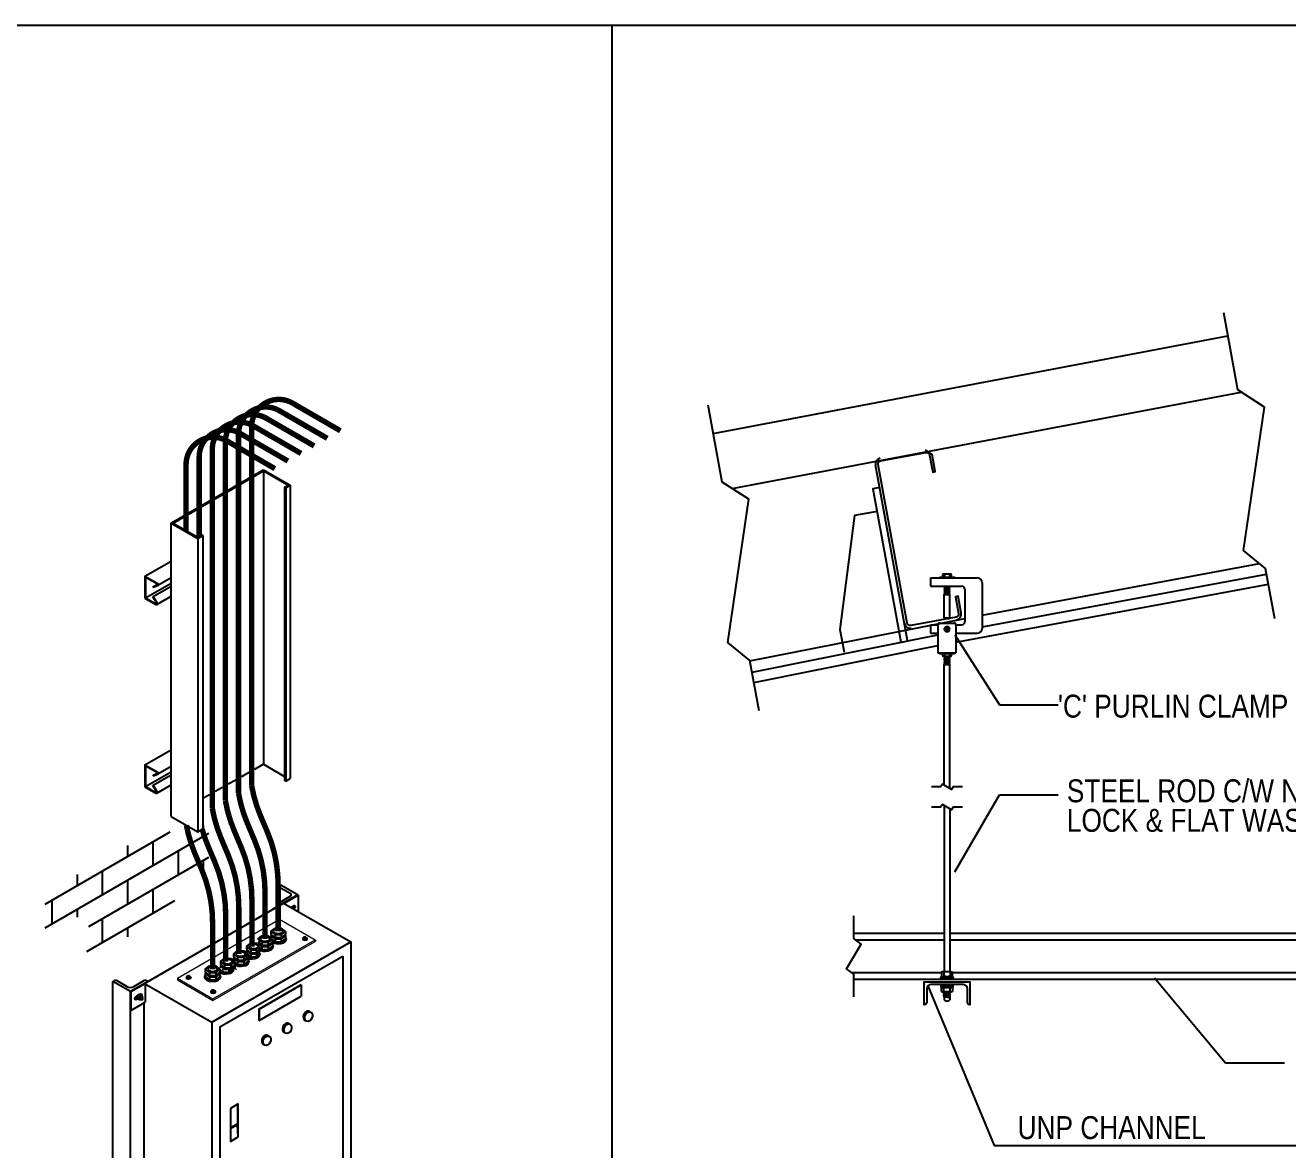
# Model space of a CAD drawing. Header units: inches. Extents: x -259 to 18436, y -3316 to 2573.
# Drawn here: x 3572 to 5637, y 733 to 2573 of the extents above; entities that cross this region are included whole.
import ezdxf

# ---------------------------------------------------------------- set-up
doc = ezdxf.new("R2010")
doc.units = ezdxf.units.IN
doc.header["$MEASUREMENT"] = 0
for name, color, linetype in [('TID-COLUMN EXISTING', 8, 'Continuous'), ('TID-COLUMN NEW 2', 8, 'Continuous'), ('TID-CULVERT', 30, 'Continuous'), ('TID-E-LADDER', 170, 'Continuous'), ('TID-E-LIGHTING', 150, 'Continuous'), ('TID-E-TEXT', 15, 'Continuous'), ('TID-ELC TEXT', 15, 'Continuous'), ('TID-REVISE', 7, 'Continuous')]:
    doc.layers.add(name, color=color, linetype=linetype)
doc.styles.get("Standard").update_dxf_attribs({"font": 'arial.ttf'})
doc.styles.add('TX-AN', font='ARIALN.TTF')
doc.dimstyles.get("Standard").update_dxf_attribs({"dimtxt": 0.18, "dimasz": 0.18, "dimexe": 0.18, "dimexo": 0.0625, "dimgap": 0.09, "dimtad": 1, "dimtih": 1, "dimtoh": 1, "dimdec": 4, "dimdsep": 46, "dimtxsty": 'Standard', "dimcen": 0.09, "dimazin": 3, "dimtfac": 1, "dimtdec": 4, "dimtmove": 0, "dimatfit": 3, "dimfxl": 1, "dimtolj": 1})

# ---------------------------------------------------------------- blocks, each defined once
blk = doc.blocks.new('D')
at = {"layer": 'TID-REVISE', "color": 8}
for p, q in [((81.1, 75.6), (81.1, 63.4)), ((-93.6, -11.2), (44.4, 68.5)), ((-93.6, -37.5), (87.3, 67)), ((25.3, 57.5), (25.3, 31.1)), ((-2.6, 53.5), (-2.6, 41.3)), ((53.2, 47.3), (53.2, 21.8)), ((-45.4, -35.9), (87.3, 40.7)), ((81.1, 37.1), (81.1, 24.6)), ((-58.4, 21.3), (-58.4, 9.1)), ((-30.5, 25.2), (-30.5, -1.1)), ((-2.6, 15), (-2.6, -10.4)), ((25.3, 4.8), (25.3, -21.5)), ((-86.3, -7), (-86.3, -33.3)), ((-47.7, -63.6), (49.8, -7.3)), ((-58.4, -17.2), (-58.4, -25.7)), ((-30.5, -27.4), (-30.5, -53.7)), ((-2.6, -37.6), (-2.6, -47.3))]:
    blk.add_line(p, q, dxfattribs=at)

msp = doc.modelspace()

# ---------------------------------------------------------------- linework, layer by layer
for p, q in [((4531.4391, 2572.5834), (7640.9194, 2572.5834)), ((3767.6729, 1671.3579), (3810.4057, 1696.0297)), ((3767.6729, 1671.3579), (3767.6729, 1635.4633)), ((3767.6729, 1671.3579), (3788.5482, 1659.3056)), ((3768.3389, 1667.3205), (3768.3389, 1636.8091)), ((3768.562, 1635.9766), (3810.4057, 1660.1351)), ((3770.8364, 1668.7625), (3788.2152, 1658.7288)), ((3780.76, 1654.0218), (3788.4956, 1658.488)), ((3780.76, 1654.0218), (3788.0849, 1656.9354)), ((3781.0061, 1653.403), (3780.76, 1654.0218)), ((3781.0061, 1653.403), (3788.3311, 1656.3165)), ((3781.0061, 1638.0224), (3810.4057, 1654.9962)), ((3788.6129, 1656.461), (3810.4057, 1669.0431)), ((3767.6729, 1635.4633), (3785.5676, 1625.1318)), ((3769.1714, 1635.3672), (3785.9006, 1625.7086)), ((3781.0061, 1638.0224), (3780.4462, 1637.6617)), ((3787.24, 1627.1147), (3780.4462, 1637.6617)), ((3787.7999, 1627.4753), (3781.0061, 1638.0224)), ((3787.2494, 1625.1416), (3810.4057, 1638.5109)), ((5052.4139, 1591.7295), (5052.4139, 1577.8467)), ((5064.6946, 1591.3556), (5064.6946, 1546.0812)), ((5067.9507, 1594.6117), (5090.9674, 1594.6117)), ((5075.9324, 1602.1603), (5074.755, 1603.3376)), ((5074.755, 1603.3376), (5084.163, 1603.3376)), ((5075.9324, 1602.1603), (5082.9857, 1602.1603)), ((5082.9857, 1602.1603), (5084.163, 1603.3376)), ((5094.2234, 1591.3556), (5094.2234, 1546.0812)), ((5064.6946, 1546.0812), (5094.2234, 1546.0812)), ((3767.6729, 1362.6349), (3810.4057, 1387.3067)), ((3767.6729, 1362.6349), (3767.6729, 1326.7403)), ((3767.6729, 1362.6349), (3788.5482, 1350.5826)), ((3768.3389, 1358.5975), (3768.3389, 1328.0861)), ((3768.562, 1327.2536), (3810.4057, 1351.4121)), ((3770.8364, 1360.0395), (3788.2152, 1350.0058)), ((3780.76, 1345.2988), (3788.4956, 1349.765)), ((3780.76, 1345.2988), (3788.0849, 1348.2124)), ((3781.0061, 1344.68), (3780.76, 1345.2988)), ((3781.0061, 1344.68), (3788.3311, 1347.5935)), ((3781.0061, 1329.2994), (3810.4057, 1346.2732)), ((3788.6129, 1347.738), (3810.4057, 1360.3201)), ((3767.6729, 1326.7403), (3785.5676, 1316.4088)), ((3769.1714, 1326.6442), (3785.9006, 1316.9856)), ((3781.0061, 1329.2994), (3780.4462, 1328.9387)), ((3787.24, 1318.3917), (3780.4462, 1328.9387)), ((3787.7999, 1318.7523), (3781.0061, 1329.2994)), ((3787.2494, 1316.4186), (3810.4057, 1329.7879)), ((5074.755, 1296.0456), (5074.755, 1024.1507)), ((5084.163, 1290.4126), (5084.163, 1024.1507)), ((4005.9966, 1151.6424), (3985.6314, 1163.4003)), ((4018.3864, 1149.4225), (3989.9038, 1165.867)), ((3766.8518, 1005.2208), (3994.3738, 1136.5807)), ((4017.5014, 1149.9335), (3976.2575, 1126.1213)), ((3984.7465, 1135.9557), (4005.9966, 1148.2245)), ((3989.0188, 1133.489), (3984.7465, 1135.9557)), ((4017.5014, 1149.9335), (3989.0188, 1133.489)), ((4017.5014, 1149.9335), (3994.3738, 1136.5807)), ((3994.3738, 1136.5807), (4104.4937, 1073.0029)), ((4018.3864, 1149.4225), (3995.2587, 1136.0698)), ((4018.3864, 1149.4225), (4018.3864, 1122.717)), ((4010.3406, 1131.5828), (4006.6855, 1129.4725)), ((4011.2316, 1129.0176), (4009.3525, 1127.9327)), ((4012.1166, 1128.5067), (4010.2375, 1127.4218)), ((3973.5192, 1090.1712), (3980.3603, 1095.4264)), ((3980.3603, 1095.4264), (3990.6304, 1095.4264)), ((3997.4715, 1090.1712), (3990.6304, 1095.4264)), ((3952.0737, 1077.7896), (3958.9148, 1083.0448)), ((3952.0737, 1077.7896), (3958.9148, 1072.5344)), ((3955.3, 1077.9508), (3955.3, 1073.047)), ((3958.9148, 1083.0448), (3969.1849, 1083.0448)), ((3976.0259, 1077.7896), (3969.1849, 1083.0448)), ((3976.0259, 1077.7896), (3969.1849, 1072.5344)), ((3973.5192, 1090.1712), (3980.3603, 1084.916)), ((3973.5192, 1090.1712), (3973.5192, 1085.2674)), ((3973.5192, 1085.2674), (3980.3603, 1080.0122)), ((3973.5192, 1083.3064), (3974.7956, 1084.2869)), ((3973.5192, 1083.3064), (3980.3603, 1078.0511)), ((3973.5192, 1083.3064), (3973.5192, 1079.7152)), ((3976.0259, 1077.7896), (3976.0259, 1072.8858)), ((3976.0259, 1076.4769), (3980.3603, 1073.1473)), ((3980.3603, 1084.916), (3990.6304, 1084.916)), ((3980.3603, 1084.916), (3980.3603, 1080.0122)), ((3980.3603, 1080.0122), (3990.6304, 1080.0122)), ((3980.3603, 1078.0511), (3990.6304, 1078.0511)), ((3980.3603, 1078.0511), (3980.3603, 1073.1473)), ((3997.4715, 1090.1712), (3990.6304, 1084.916)), ((3997.4715, 1085.2674), (3990.6304, 1080.0122)), ((3990.6304, 1084.916), (3990.6304, 1080.0122)), ((3997.4715, 1083.3064), (3990.6304, 1078.0511)), ((3997.4715, 1078.4025), (3990.6304, 1073.1473)), ((3990.6304, 1078.0511), (3990.6304, 1073.1473)), ((3997.4715, 1083.3064), (3996.1951, 1084.2869)), ((3997.4715, 1090.1712), (3997.4715, 1085.2674)), ((3997.4715, 1083.3064), (3997.4715, 1078.4025)), ((3998.6023, 1078.4025), (3998.6023, 1077.1751)), ((4025.6397, 1078.1406), (4025.6397, 1077.7954)), ((4026.6147, 1079.5198), (4026.6147, 1078.1406)), ((4030.6838, 1080.7991), (4027.0754, 1078.6955)), ((4030.6838, 1080.1772), (4027.0754, 1078.0736)), ((4027.0754, 1078.6955), (4027.0754, 1078.0736)), ((4031.5767, 1080.344), (4027.9683, 1078.2404)), ((4027.9683, 1078.2404), (4027.9683, 1077.6185)), ((4030.6838, 1080.7991), (4030.6838, 1080.1772)), ((4032.0374, 1079.5198), (4032.0374, 1078.1406)), ((4033.0124, 1078.1406), (4033.0124, 1077.7954)), ((4045.836, 1076.6174), (4045.836, 1073.8742)), ((3876.9718, 941.6431), (4104.4937, 1073.0029)), ((3912.409, 1053.1877), (3919.25, 1058.4429)), ((3912.409, 1053.1877), (3919.25, 1047.9325)), ((3912.409, 1053.1877), (3912.409, 1048.2838)), ((3919.25, 1058.4429), (3929.5201, 1058.4429)), ((3936.3612, 1053.1877), (3929.5201, 1058.4429)), ((3936.3612, 1053.1877), (3929.5201, 1047.9325)), ((3933.8545, 1065.5693), (3940.6956, 1070.8245)), ((3933.8545, 1065.5693), (3940.6956, 1060.314)), ((3933.8545, 1065.5693), (3933.8545, 1060.6654)), ((3933.8545, 1060.6654), (3940.6956, 1055.4102)), ((3933.8545, 1058.7044), (3935.1309, 1059.6849)), ((3933.8545, 1058.7044), (3940.6956, 1053.4492)), ((3933.8545, 1058.7044), (3933.8545, 1055.1133)), ((3936.3612, 1053.1877), (3936.3612, 1048.2838)), ((3940.6956, 1070.8245), (3950.9657, 1070.8245)), ((3940.6956, 1060.314), (3950.9657, 1060.314)), ((3940.6956, 1060.314), (3940.6956, 1055.4102)), ((3940.6956, 1055.4102), (3950.9657, 1055.4102)), ((3940.6956, 1053.4492), (3950.9657, 1053.4492)), ((3940.6956, 1053.4492), (3940.6956, 1048.5454)), ((3954.5804, 1065.408), (3947.7393, 1070.6633)), ((3954.5804, 1065.408), (3947.7393, 1060.1528)), ((3954.5804, 1060.5042), (3947.7393, 1055.249)), ((3954.5804, 1058.5432), (3947.7393, 1053.288)), ((3954.5804, 1053.6394), (3947.7393, 1048.3841)), ((3950.9657, 1060.314), (3950.9657, 1055.4102)), ((3950.9657, 1053.4492), (3950.9657, 1048.5454)), ((3952.0737, 1072.8858), (3958.9148, 1067.6306)), ((3952.0737, 1070.9248), (3958.9148, 1065.6696)), ((3954.5804, 1058.5432), (3953.304, 1059.5237)), ((3954.5804, 1065.408), (3954.5804, 1060.5042)), ((3954.5804, 1064.0953), (3958.9148, 1060.7657)), ((3954.5804, 1058.5432), (3954.5804, 1053.6394)), ((3955.3, 1071.086), (3956.5764, 1072.0665)), ((3955.3, 1071.086), (3955.3, 1067.4949)), ((3955.7112, 1053.6394), (3955.7112, 1052.412)), ((3958.9148, 1072.5344), (3969.1849, 1072.5344)), ((3958.9148, 1072.5344), (3958.9148, 1067.6306)), ((3958.9148, 1067.6306), (3969.1849, 1067.6306)), ((3958.9148, 1065.6696), (3969.1849, 1065.6696)), ((3958.9148, 1065.6696), (3958.9148, 1060.7657)), ((3958.9148, 1060.7657), (3969.1849, 1060.7657)), ((3976.0259, 1072.8858), (3969.1849, 1067.6306)), ((3969.1849, 1072.5344), (3969.1849, 1067.6306)), ((3976.0259, 1070.9248), (3969.1849, 1065.6696)), ((3976.0259, 1066.021), (3969.1849, 1060.7657)), ((3969.1849, 1065.6696), (3969.1849, 1060.7657)), ((3976.0259, 1070.9248), (3974.7495, 1071.9053)), ((3976.0259, 1070.9248), (3976.0259, 1066.021)), ((3977.1567, 1066.021), (3977.1567, 1064.7935)), ((3980.3603, 1073.1473), (3990.6304, 1073.1473)), ((4104.4937, 1073.0029), (4104.4937, 705.8276)), ((3866.2915, 1028.4245), (3873.1326, 1033.6797)), ((3873.1326, 1033.6797), (3883.4027, 1033.6797)), ((3890.2438, 1028.4245), (3883.4027, 1033.6797)), ((3890.2918, 933.9527), (4091.1737, 1049.932)), ((3890.9634, 1040.8061), (3897.8045, 1046.0613)), ((3890.9634, 1040.8061), (3897.8045, 1035.5509)), ((3890.9634, 1040.8061), (3890.9634, 1035.9023)), ((3890.9634, 1035.9023), (3897.8045, 1030.647)), ((3890.9634, 1033.9412), (3892.2398, 1034.9217)), ((3890.9634, 1033.9412), (3897.8045, 1028.686)), ((3890.9634, 1033.9412), (3890.9634, 1030.3501)), ((3897.8045, 1046.0613), (3908.0746, 1046.0613)), ((3897.8045, 1035.5509), (3908.0746, 1035.5509)), ((3897.8045, 1035.5509), (3897.8045, 1030.647)), ((3914.9157, 1040.8061), (3908.0746, 1046.0613)), ((3914.9157, 1040.8061), (3908.0746, 1035.5509)), ((3914.9157, 1035.9023), (3908.0746, 1030.647)), ((3908.0746, 1035.5509), (3908.0746, 1030.647)), ((3914.9157, 1033.9412), (3908.0746, 1028.686)), ((3912.409, 1048.2838), (3919.25, 1043.0286)), ((3912.409, 1046.3228), (3913.6854, 1047.3033)), ((3912.409, 1046.3228), (3919.25, 1041.0676)), ((3912.409, 1046.3228), (3912.409, 1042.7317)), ((3914.9157, 1033.9412), (3913.6393, 1034.9217)), ((3914.9157, 1040.8061), (3914.9157, 1035.9023)), ((3914.9157, 1039.4934), (3919.25, 1036.1638)), ((3914.9157, 1033.9412), (3914.9157, 1029.0374)), ((3919.25, 1047.9325), (3929.5201, 1047.9325)), ((3919.25, 1047.9325), (3919.25, 1043.0286)), ((3919.25, 1043.0286), (3929.5201, 1043.0286)), ((3919.25, 1041.0676), (3929.5201, 1041.0676)), ((3919.25, 1041.0676), (3919.25, 1036.1638)), ((3919.25, 1036.1638), (3929.5201, 1036.1638)), ((3936.3612, 1048.2838), (3929.5201, 1043.0286)), ((3929.5201, 1047.9325), (3929.5201, 1043.0286)), ((3936.3612, 1046.3228), (3929.5201, 1041.0676)), ((3936.3612, 1041.419), (3929.5201, 1036.1638)), ((3929.5201, 1041.0676), (3929.5201, 1036.1638)), ((3936.3612, 1046.3228), (3935.0848, 1047.3033)), ((3936.3612, 1051.875), (3940.6956, 1048.5454)), ((3936.3612, 1046.3228), (3936.3612, 1041.419)), ((3937.492, 1041.419), (3937.492, 1040.1916)), ((3940.6956, 1048.5454), (3950.9657, 1048.5454)), ((4091.1737, 1049.932), (4091.1737, 713.5179)), ((3835.1912, 1014.7954), (3835.1912, 1014.4502)), ((3836.1661, 1016.1746), (3836.1661, 1014.7954)), ((3840.2353, 1017.454), (3836.6269, 1015.3504)), ((3840.2353, 1016.8321), (3836.6269, 1014.7285)), ((3836.6269, 1015.3504), (3836.6269, 1014.7285)), ((3841.1282, 1016.9989), (3837.5198, 1014.8953)), ((3837.5198, 1014.8953), (3837.5198, 1014.2733)), ((3840.2353, 1017.454), (3840.2353, 1016.8321)), ((3841.5889, 1016.1746), (3841.5889, 1014.7954)), ((3842.5638, 1014.7954), (3842.5638, 1014.4502)), ((3865.1607, 1016.4946), (3865.1607, 1015.2672)), ((3866.2915, 1028.2633), (3873.1326, 1023.0081)), ((3866.2915, 1028.2633), (3866.2915, 1023.3595)), ((3866.2915, 1023.3595), (3873.1326, 1018.1042)), ((3866.2915, 1021.3984), (3867.5679, 1022.3789)), ((3866.2915, 1021.3984), (3873.1326, 1016.1432)), ((3866.2915, 1021.3984), (3866.2915, 1016.4946)), ((3866.2915, 1016.4946), (3873.1326, 1011.2394)), ((3873.1326, 1023.0081), (3883.4027, 1023.0081)), ((3873.1326, 1023.0081), (3873.1326, 1018.1042)), ((3873.1326, 1018.1042), (3883.4027, 1018.1042)), ((3873.1326, 1016.1432), (3883.4027, 1016.1432)), ((3873.1326, 1016.1432), (3873.1326, 1011.2394)), ((3890.2438, 1028.2633), (3883.4027, 1023.0081)), ((3890.2438, 1023.3595), (3883.4027, 1018.1042)), ((3883.4027, 1023.0081), (3883.4027, 1018.1042)), ((3890.2438, 1021.3984), (3883.4027, 1016.1432)), ((3890.2438, 1016.4946), (3883.4027, 1011.2394)), ((3883.4027, 1016.1432), (3883.4027, 1011.2394)), ((3890.2438, 1021.3984), (3888.9674, 1022.3789)), ((3890.2438, 1028.2633), (3890.2438, 1023.3595)), ((3890.2438, 1026.9506), (3894.5781, 1023.621)), ((3890.2438, 1021.3984), (3890.2438, 1016.4946)), ((3891.3746, 1016.4946), (3891.3746, 1015.2672)), ((3894.5781, 1028.5248), (3894.5781, 1023.621)), ((3894.5781, 1023.621), (3904.8482, 1023.621)), ((3897.8045, 1030.647), (3908.0746, 1030.647)), ((3897.8045, 1028.686), (3908.0746, 1028.686)), ((3911.6893, 1028.8762), (3904.8482, 1023.621)), ((3904.8482, 1028.5248), (3904.8482, 1023.621)), ((3916.0465, 1029.0374), (3916.0465, 1027.81)), ((5074.3875, 1023.5408), (5074.3875, 1017.2637)), ((5078.4315, 1012.9148), (5078.0352, 1014.1335)), ((5080.4866, 1016.4429), (5080.8829, 1015.2242)), ((5084.5305, 1023.5408), (5084.5305, 1017.2637)), ((3715.2415, 1008.3125), (3717.0473, 1009.3551)), ((3743.7242, 991.8681), (3715.2415, 1008.3125)), ((3715.2415, 110.3681), (3715.2415, 1008.3125)), ((3737.8042, 1000.2193), (3721.9806, 1009.3551)), ((3766.8518, 1005.2208), (3743.7242, 991.8681)), ((3743.7242, 991.8681), (3743.7242, 961.3776)), ((3744.6091, 991.3571), (3743.7242, 991.8681)), ((3743.7242, 93.9236), (3743.7242, 991.8681)), ((3767.7368, 1004.7099), (3744.6091, 991.3571)), ((3744.6091, 991.3571), (3744.6091, 960.8667)), ((3749.6442, 1000.2193), (3765.4677, 1009.3551)), ((3766.8518, 1005.2208), (3876.9718, 941.6431)), ((3767.7368, 1004.7099), (3767.7368, 974.2194)), ((3772.2068, 1008.3125), (3770.4011, 1009.3551)), ((3873.1326, 1011.2394), (3883.4027, 1011.2394)), ((3875.557, 991.4902), (3875.557, 991.145)), ((3876.5319, 992.8694), (3876.5319, 991.4902)), ((3880.601, 994.1488), (3876.9926, 992.0452)), ((3880.601, 993.5269), (3876.9926, 991.4233)), ((3876.9926, 992.0452), (3876.9926, 991.4233)), ((3881.4939, 993.6937), (3877.8855, 991.5901)), ((3877.8855, 991.5901), (3877.8855, 990.9682)), ((3880.601, 994.1488), (3880.601, 993.5269)), ((3881.9547, 992.8694), (3881.9547, 991.4902)), ((3882.9296, 991.4902), (3882.9296, 991.145)), ((3954.1427, 963.2699), (4022.8538, 1002.9403)), ((3954.6722, 962.9642), (4023.3833, 1002.6346)), ((4023.3833, 1002.6346), (4022.8538, 1002.9403)), ((4023.3833, 1002.6346), (4023.3833, 984.3704)), ((5074.3875, 991.7974), (5074.3875, 998.0745)), ((5078.4315, 1002.2345), (5078.0352, 1001.0158)), ((5080.4866, 998.7064), (5080.8829, 999.9251)), ((5084.5305, 991.7974), (5084.5305, 998.0745)), ((3744.6091, 960.8667), (3767.7368, 974.2194)), ((3754.7851, 984.0378), (3752.2497, 982.574)), ((3754.1126, 980.5699), (3753.1408, 980.0088)), ((3754.7166, 979.8967), (3754.0257, 979.4979)), ((3755.1256, 979.6605), (3754.7112, 979.8998)), ((3755.7266, 983.8901), (3755.498, 984.1729)), ((3755.7266, 983.8901), (3756.486, 983.596)), ((3756.3595, 979.3896), (3755.9511, 979.5478)), ((3756.6516, 983.0607), (3758.6855, 985.0114)), ((3758.2986, 982.1098), (3756.6516, 983.0607)), ((3756.6516, 979.7934), (3756.6516, 983.0607)), ((3758.2986, 978.8425), (3756.6516, 979.7934)), ((3756.6886, 983.5175), (3757.2709, 983.7851)), ((3756.6886, 983.5175), (3756.8804, 983.2803)), ((3757.2709, 983.7851), (3757.3303, 983.7117)), ((3758.5968, 984.9264), (3758.234, 985.1358)), ((3758.2986, 982.1098), (3760.3325, 984.0605)), ((3758.2986, 978.8425), (3758.2986, 982.1098)), ((3758.2986, 978.8425), (3760.3325, 978.5753)), ((3758.6855, 985.0114), (3761.1769, 985.0987)), ((3760.3325, 984.0605), (3758.6855, 985.0114)), ((3759.2256, 986.7903), (3758.8172, 986.9485)), ((3759.4098, 987.1277), (3759.0477, 987.3367)), ((3761.8041, 978.4732), (3759.8741, 979.5874)), ((3760.3325, 984.0605), (3762.8239, 984.1477)), ((3760.3325, 978.5753), (3760.8941, 978.9985)), ((3762.8239, 984.1477), (3761.1769, 985.0987)), ((3763.7966, 981.9243), (3761.8666, 983.0385)), ((3762.8239, 984.1477), (3762.8239, 982.4858)), ((3765.9669, 974.2194), (3765.9669, 669.0469)), ((3954.6722, 944.7), (4023.3833, 984.3704)), ((5074.755, 988.9224), (5074.4148, 990.445)), ((5074.4148, 990.445), (5084.163, 989.6237)), ((5074.755, 987.4284), (5074.4148, 988.951)), ((5074.4148, 988.951), (5084.5033, 988.1011)), ((5074.755, 985.9345), (5074.4148, 987.4571)), ((5074.4148, 987.4571), (5084.5033, 986.6071)), ((5074.755, 984.4405), (5074.4148, 985.9631)), ((5074.4148, 985.9631), (5084.5033, 985.1132)), ((5074.755, 982.9466), (5074.4148, 984.4692)), ((5074.4148, 984.4692), (5084.5033, 983.6193)), ((5074.755, 991.1875), (5074.755, 990.4163)), ((5074.755, 982.9466), (5074.755, 978.5361)), ((5074.755, 982.9466), (5084.5033, 982.1253)), ((5084.163, 991.1875), (5084.163, 989.6237)), ((5084.5033, 988.1011), (5084.163, 989.6237)), ((5084.5033, 986.6071), (5084.163, 988.1298)), ((5084.5033, 985.1132), (5084.163, 986.6358)), ((5084.5033, 983.6193), (5084.163, 985.1419)), ((5084.5033, 982.1253), (5084.163, 983.6479)), ((5084.163, 982.154), (5084.163, 978.5361)), ((3744.6091, 960.8667), (3743.7242, 961.3776)), ((3954.1427, 963.2699), (3954.1427, 945.0057)), ((3954.6722, 962.9642), (3954.1427, 963.2699)), ((3954.6722, 962.9642), (3954.6722, 944.7)), ((4039.0769, 957.8153), (4036.695, 959.1905)), ((3876.9718, 941.6431), (3876.9718, 574.4678)), ((3890.2918, 933.9527), (3890.2918, 597.5387)), ((3954.6722, 944.7), (3954.1427, 945.0057)), ((4005.0124, 938.1481), (4002.6305, 939.5233)), ((4031.6094, 943.5372), (4029.2216, 944.9158)), ((3970.9478, 918.4809), (3968.5659, 919.8561)), ((3997.5449, 923.87), (3995.1571, 925.2486)), ((3963.4803, 904.2029), (3961.0925, 905.5815)), ((3920.3396, 808.1907), (3907.4303, 800.7374)), ((3919.7758, 775.822), (3919.7758, 807.8651)), ((3920.3396, 753.9112), (3920.3396, 808.1907)), ((3907.4303, 800.7374), (3907.4303, 746.4579)), ((3907.4303, 768.6943), (3919.7758, 775.822)), ((3919.2, 773.8065), (3907.4303, 767.0112)), ((3919.2, 773.8065), (3917.7424, 774.648)), ((3920.3396, 753.9112), (3919.2, 773.8065)), ((3907.4303, 746.4579), (3920.3396, 753.9112)), ((5156.7568, 739.7909), (5683.1949, 739.7909))]:
    msp.add_line(p, q)
at = {"lineweight": 0}
for p, q in [((3820.7942, 1013.5796), (3987.9075, 1110.0624)), ((3987.9075, 1110.0624), (4045.836, 1076.6174)), ((3878.7227, 980.1345), (4045.836, 1076.6174)), ((3878.7227, 977.3913), (4045.836, 1073.8742)), ((3820.7942, 1013.5796), (3878.7227, 980.1345)), ((3820.7942, 1013.5796), (3820.7942, 1010.8363)), ((3820.7942, 1010.8363), (3878.7227, 977.3913)), ((3878.7227, 980.1345), (3878.7227, 977.3913))]:
    msp.add_line(p, q, dxfattribs=at)
at = {"color": 170}
for p, q in [((5074.755, 1086.799), (4927.011, 1086.799)), ((6195.2155, 1086.799), (5084.163, 1086.799)), ((6385.7104, 1011.799), (4927.011, 1011.799))]:
    msp.add_line(p, q, dxfattribs=at)
at = {"color": 170, "ltscale": 0.5}
for p, q in [((5074.755, 1076.0476), (4930.2559, 1076.0476)), ((6195.2155, 1076.0476), (5084.163, 1076.0476)), ((5070.4185, 1022.5503), (4923.7661, 1022.5503)), ((6190.879, 1022.5503), (5088.4995, 1022.5503))]:
    msp.add_line(p, q, dxfattribs=at)
for points in [[(-259.4178, 2572.5834), (4531.4391, 2572.5834), (4531.4391, -371.4802), (-259.4178, -371.4802)], [(5067.1113, 1669.7971), (5091.8068, 1669.7971), (5091.8068, 1668.8098), (5067.1113, 1668.8098)], [(5084.2357, 1584.7881), (5081.9627, 1588.725), (5077.4168, 1588.725), (5075.1438, 1584.7881), (5077.4168, 1580.8512), (5081.9627, 1580.8512)]]:
    msp.add_lwpolyline(points, close=True)
at = {"const_width": 8.88}
for points in [[(4087.2919, 1909.208), (4008.7355, 1954.5625, 0.577350269), (3942.1355, 1916.111), (3942.1355, 1328.6417)], [(4065.8463, 1896.8264), (3987.2899, 1942.1809, 0.577350269), (3920.6899, 1903.7294), (3920.6899, 1316.2601)], [(4022.9552, 1872.0632), (3944.3988, 1917.4178, 0.577350269), (3877.7988, 1878.9662), (3877.7988, 1291.4969)], [(4044.4008, 1884.4448), (3965.8444, 1929.7993, 0.577350269), (3899.2444, 1891.3478), (3899.2444, 1303.8785)], [(3980.0642, 1847.3), (3901.5078, 1892.6546, 0.577350269), (3834.9078, 1854.2031), (3834.9078, 1746.0418)], [(4001.5097, 1859.6816), (3922.9533, 1905.0362, 0.577350269), (3856.3533, 1866.5846), (3856.3533, 1736.3725)], [(3942.1355, 1328.6417, 0.057200974), (3956.3688, 1280.0548), (3968.0357, 1252.4023, -0.100145298), (3985.4953, 1166.1048), (3985.4953, 1090.1712)], [(3899.2444, 1303.8785, 0.057200974), (3913.4777, 1255.2916), (3925.1446, 1227.6391, -0.100145298), (3942.6043, 1141.3416), (3942.6043, 1065.408)], [(3920.6899, 1316.2601, 0.057200974), (3934.9233, 1267.6732), (3946.5901, 1240.0207, -0.100145298), (3964.0498, 1153.7232), (3964.0498, 1077.7896)], [(3877.7988, 1291.4969, 0.057200974), (3892.0322, 1242.91), (3903.699, 1215.2575, -0.100145298), (3921.1587, 1128.96), (3921.1587, 1053.0265)], [(3835.4293, 1263.8241, 0.053861795), (3849.1411, 1218.1468), (3860.808, 1190.4943, -0.100145298), (3878.2677, 1104.1968), (3878.2677, 1028.2633)], [(3861.2595, 1257.2885, 0.031945797), (3870.5866, 1230.5284), (3882.2535, 1202.8759, -0.100145298), (3899.7132, 1116.5784), (3899.7132, 1040.6449)]]:
    msp.add_lwpolyline(points, format="xyb", dxfattribs=at)
for points in [[(5067.1113, 1546.0812), (5067.1113, 1545.0939), (5091.8068, 1545.0939), (5091.8068, 1546.0812)], [(5105.0269, 1326.8814), (5089.8087, 1326.8814), (5086.6691, 1322.5644), (5072.2489, 1331.1984), (5069.1093, 1326.8814), (5053.8911, 1326.8814)], [(5105.0269, 1293.2291), (5089.8087, 1293.2291), (5086.6691, 1288.9121), (5072.2489, 1297.5461), (5069.1093, 1293.2291), (5053.8911, 1293.2291)], [(5078.0764, 1014.0068), (5069.379, 1014.0068), (5069.379, 1015.3508), (5074.1044, 1015.3508)], [(5069.379, 1011.799), (5069.379, 1013.143), (5089.539, 1013.143), (5089.539, 1011.799)], [(5070.4185, 1023.5408), (5070.4185, 1017.2637)], [(5086.515, 1024.1507), (5072.403, 1024.1507)], [(5072.403, 1016.6537), (5086.515, 1016.6537)], [(5080.8417, 1015.3508), (5089.539, 1015.3508), (5089.539, 1014.0068), (5084.8137, 1014.0068)], [(5088.4995, 1017.2637), (5088.4995, 1023.5408)], [(5048.3778, 1001.3001), (5156.7568, 739.7909)], [(5069.379, 1003.3503), (5069.379, 1002.0063), (5089.539, 1002.0063), (5089.539, 1003.3503)], [(5078.0764, 1001.1424), (5069.379, 1001.1424), (5069.379, 999.7984), (5074.1044, 999.7984)], [(5070.4185, 991.7974), (5070.4185, 998.0745)], [(5072.403, 998.6845), (5086.515, 998.6845)], [(5080.8417, 999.7984), (5089.539, 999.7984), (5089.539, 1001.1424), (5084.8137, 1001.1424)], [(5088.4995, 998.0745), (5088.4995, 991.7974)], [(5086.515, 991.1875), (5072.403, 991.1875)]]:
    msp.add_lwpolyline(points)
at = {"color": 170}
msp.add_lwpolyline([(4927.011, 983.0887), (4927.011, 1020.1904), (4914.8695, 1029.0206), (4939.1526, 1069.5773), (4927.011, 1078.4075), (4927.011, 1115.5092)], dxfattribs=at)
for radius in [3.9369, 2.0421]:
    msp.add_circle((5079.6898, 1584.7881), radius)
for centre, radius, start, end in [((3770.0039, 1667.3205), 1.665, 60, 180), ((3787.7157, 1657.8636), 0.999, 291.6906464, 60), ((3787.7157, 1657.8636), 1.665, 291.6906464, 60), ((3770.0039, 1636.8091), 1.665, 180, 240), ((3786.4001, 1626.5737), 1.665, 240, 32.7871672), ((3786.4001, 1626.5737), 0.999, 240, 32.7871672), ((5067.9507, 1591.3556), 3.2561, 90, 180), ((5090.9674, 1591.3556), 3.2561, 0, 90), ((3770.0039, 1358.5975), 1.665, 60, 180), ((3787.7157, 1349.1406), 0.999, 291.6906464, 60), ((3787.7157, 1349.1406), 1.665, 291.6906464, 60), ((3770.0039, 1328.0861), 1.665, 180, 240), ((3786.4001, 1317.8507), 1.665, 240, 32.7871672), ((3786.4001, 1317.8507), 0.999, 240, 32.7871672), ((4005.01, 1149.9335), 1.9733, 300, 60), ((5072.403, 1020.6174), 3.5333, 55.8293187, 124.1706813), ((5072.403, 1020.187), 3.5333, 235.8293187, 304.1706813), ((5073.0691, 1040.5965), 25.2669, 272.3483799, 287.0715655), ((5073.0691, 1039.2525), 25.2669, 272.3483799, 288.0141094), ((5079.459, 1002.7621), 21.3886, 76.2838009, 103.7161991), ((5079.459, 1038.0423), 21.3886, 256.2838009, 283.7161991), ((5085.849, 990.1052), 25.2669, 92.3483799, 108.0141094), ((5085.849, 988.7612), 25.2669, 92.3483799, 107.0715655), ((5086.515, 1020.6174), 3.5333, 55.8293187, 124.1706813), ((5086.515, 1020.187), 3.5333, 235.8293187, 304.1706813), ((3719.5139, 1005.0827), 4.9333, 60, 120), ((3743.7242, 1010.4731), 11.84, 240, 300), ((3767.9344, 1005.0827), 4.9333, 60, 120), ((5072.403, 995.1512), 3.5333, 55.8293187, 124.1706813), ((5072.403, 994.7207), 3.5333, 235.8293187, 304.1706813), ((5073.0691, 975.8968), 25.2669, 71.9858906, 87.6516201), ((5073.0691, 974.5528), 25.2669, 72.9284345, 87.6516201), ((5079.459, 977.2959), 21.3886, 76.2838009, 103.7161991), ((5079.459, 1012.576), 21.3886, 256.2838009, 283.7161991), ((5085.849, 1025.0441), 25.2669, 251.9858906, 267.6516201), ((5085.849, 1026.3881), 25.2669, 252.9284345, 267.6516201), ((5086.515, 995.1512), 3.5333, 55.8293187, 124.1706813), ((5086.515, 994.7207), 3.5333, 235.8293187, 304.1706813), ((3758.4138, 981.0369), 3.0215, 124.8171532, 172.8704032), ((3751.807, 989.3052), 6.3218, 305.7220658, 326.1130735), ((3752.2154, 989.1471), 6.3218, 303.7394618, 326.1130735), ((3758.8222, 980.8787), 3.0215, 135.9223829, 172.8704032), ((3751.4386, 991.0425), 8.9959, 304.1300453, 318.3752293), ((5079.459, 982.4487), 6.1185, 219.7521567, 320.2478433)]:
    msp.add_arc(centre, radius, start, end)
for centre, major_axis, ratio, start_param, end_param in [((4011.2286, 1130.0447), (2.3297, 1.345), 0.660206165, 4.71238898, 7.853981634), ((4010.3436, 1130.5557), (2.3297, 1.345), 0.660206165, -1.570796327, 0.094274725), ((3985.4953, 1078.4025), (13.1069, 0), 0.534599671, 2.723155462, 2.877155154), ((3985.4953, 1083.3064), (-9.8302, 0), 0.534599671, -0.057160804, 3.198753458), ((3985.4953, 1077.1751), (-13.1069, 0), 0.534599671, 0.717005702, 3.141592654), ((3985.4953, 1078.4025), (-13.1069, 0), 0.534599671, 0.763421484, 3.560029845), ((4029.3261, 1078.1406), (-3.6863, 0), 0.534599671, -0.744351405, 3.885944059), ((4029.3261, 1077.7954), (3.6863, 0), 0.534599671, 3.141592654, 6.283185307), ((4029.3261, 1079.5198), (-2.7114, 0), 0.545118662, 4.18791858, 6.874741198), ((4029.3261, 1078.1406), (2.7114, 0), 0.545118662, 3.141592654, 6.283185307), ((4029.3261, 1078.8979), (2.7114, 0), 0.545118662, 3.733148545, 4.18791858), ((4029.3261, 1079.5198), (-2.7114, 0), 0.545118662, 1.046325927, 3.733148545), ((4029.3261, 1078.8979), (2.7114, 0), 0.545118662, 0.880934512, 1.046325927), ((3942.6043, 1053.6394), (-13.1069, 0), 0.534599671, 0.763421484, 3.560029845), ((3945.8306, 1053.8006), (13.1069, 0), 0.534599671, 2.723155462, 2.877155154), ((3945.8306, 1058.7044), (-9.8302, 0), 0.534599671, -0.057160804, 3.198753458), ((3964.0498, 1070.9248), (-9.8302, 0), 0.534599671, -0.057160804, 3.198753458), ((3964.0498, 1064.7935), (-13.1069, 0), 0.534599671, 0.717005702, 3.141592654), ((3964.0498, 1066.021), (-13.1069, 0), 0.534599671, 0.763421484, 3.560029845), ((3967.2762, 1066.1822), (13.1069, 0), 0.534599671, 2.723155462, 2.877155154), ((3902.9395, 1033.9412), (-9.8302, 0), 0.534599671, -0.057160804, 3.198753458), ((3924.3851, 1041.419), (13.1069, 0), 0.534599671, 2.723155462, 2.877155154), ((3924.3851, 1046.3228), (-9.8302, 0), 0.534599671, -0.057160804, 3.198753458), ((3924.3851, 1040.1916), (-13.1069, 0), 0.534599671, 0.717005702, 3.141592654), ((3924.3851, 1041.419), (-13.1069, 0), 0.534599671, 0.763421484, 3.560029845), ((3942.6043, 1052.412), (13.1069, 0), 0.534599671, 3.858598356, 6.283185307), ((3838.8775, 1014.7954), (-3.6863, 0), 0.534599671, -0.744351405, 3.885944059), ((3838.8775, 1014.4502), (3.6863, 0), 0.534599671, 3.141592654, 6.283185307), ((3838.8775, 1016.1746), (2.7114, 0), 0.545118662, 1.046325927, 3.733148545), ((3838.8775, 1014.7954), (2.7114, 0), 0.545118662, 3.141592654, 6.283185307), ((3838.8775, 1015.5527), (2.7114, 0), 0.545118662, 3.733148545, 4.18791858), ((3838.8775, 1016.1746), (2.7114, 0), 0.545118662, 4.18791858, 6.874741198), ((3838.8775, 1015.5527), (2.7114, 0), 0.545118662, 0.880934512, 1.046325927), ((3878.2677, 1016.4946), (-13.1069, 0), 0.534599671, -0.418437192, 3.560029845), ((3878.2677, 1015.2672), (13.1069, 0), 0.534599671, 3.141592654, 6.283185307), ((3878.2677, 1021.3984), (-9.8302, 0), 0.534599671, -0.057160804, 3.198753458), ((3899.7132, 1027.6488), (-13.1069, 0), 0.534599671, 0.717005702, 3.141592654), ((3899.7132, 1028.8762), (-13.1069, 0), 0.534599671, 0.763421484, 3.560029845), ((3902.9395, 1029.0374), (13.1069, 0), 0.534599671, 2.723155462, 2.877155154), ((3879.2433, 991.4902), (-3.6863, 0), 0.534599671, -0.744351405, 3.885944059), ((3879.2433, 992.8694), (2.7114, 0), 0.545118662, 1.046325927, 3.733148545), ((3879.2433, 991.4902), (2.7114, 0), 0.545118662, 3.141592654, 6.283185307), ((3879.2433, 992.2475), (2.7114, 0), 0.545118662, 3.733148545, 4.18791858), ((3879.2433, 992.8694), (2.7114, 0), 0.545118662, 4.18791858, 6.874741198), ((3879.2433, 992.2475), (2.7114, 0), 0.545118662, 0.880934512, 1.046325927), ((3753.1377, 981.0359), (-2.3297, -1.345), 0.660206165, 4.71238898, 7.853981634), ((3752.2528, 981.5468), (2.3297, 1.345), 0.660206165, 3.775656256, 4.71238898), ((3757.3841, 983.2481), (1.4331, 3.7003), 0.373134136, 2.227698147, 3.141592654), ((3757.7926, 983.09), (1.4331, 3.7003), 0.373134136, 2.227698147, 3.594997059), ((3757.3841, 983.2481), (1.4331, 3.7003), 0.373134136, 0, 1.02413454), ((3757.7926, 983.09), (1.4331, 3.7003), 0.373134136, -0.875629454, 1.02413454), ((3757.7926, 983.09), (0.857, 2.2128), 0.280782291, -0.416374149, 0.681631182), ((3757.3841, 983.2481), (0.857, 2.2128), 0.280782291, -0.543644043, -0.334899104), ((3760.579, 985.3321), (2.3297, 1.345), 0.660206165, -1.167802568, 1.570796327), ((3759.694, 985.8431), (2.3297, 1.345), 0.660206165, -1.167802568, 0.094274725), ((3879.2433, 991.145), (3.6863, 0), 0.534599671, 3.141592654, 6.283185307), ((4033.002, 952.0272), (3.2791, 7.3742), 0.737491703, -0.078021903, 3.081226661), ((3998.9375, 932.36), (3.2791, 7.3742), 0.737491703, -0.078021903, 3.081226661), ((3964.8729, 912.6929), (3.2791, 7.3742), 0.737491703, -0.078021903, 3.08122666)]:
    msp.add_ellipse(centre, major_axis=major_axis, ratio=ratio, start_param=start_param, end_param=end_param)
for centre, major_axis, ratio in [((3964.0498, 1077.7896), (-7.3726, 0), 0.534599671), ((3985.4953, 1090.1712), (-7.3726, 0), 0.534599671), ((3924.3851, 1053.1877), (-7.3726, 0), 0.534599671), ((3945.8306, 1065.5693), (-7.3726, 0), 0.534599671), ((3902.9395, 1040.8061), (-7.3726, 0), 0.534599671), ((3878.2677, 1028.2633), (-7.3726, 0), 0.534599671), ((4035.2966, 950.7038), (-3.2791, -7.3742), 0.737491703), ((4001.2321, 931.0367), (-3.2791, -7.3742), 0.737491703), ((3967.1675, 911.3695), (-3.2791, -7.3742), 0.737491703)]:
    msp.add_ellipse(centre, major_axis=major_axis, ratio=ratio)
at = {"extrusion": (0, 0, -1)}
for centre, major_axis, start_param, end_param in [((3756.8891, 983.6116), (2.1519, 3.7272), 3.153745753, 6.286322991), ((3757.2512, 983.4025), (2.1519, 3.7272), 2.740473483, 7.094544764), ((3760.6452, 981.443), (1.1955, 2.0706), 2.55590711, 6.868870851), ((3760.8704, 981.313), (0.9962, 1.7255), 3.141592654, 6.283185307), ((3762.8003, 980.1987), (0.9962, 1.7255), 2.631781555, 6.795286311)]:
    msp.add_ellipse(centre, major_axis=major_axis, ratio=0.577350269, start_param=start_param, end_param=end_param, dxfattribs=at)
at = {"color": 8, "extrusion": (0, 0, -1)}
for centre in [(3761.0312, 981.2201), (3761.1799, 981.1343), (3761.3403, 981.0417), (3761.478, 980.9622), (3761.6137, 980.8838), (3761.7623, 980.798)]:
    msp.add_ellipse(centre, major_axis=(0.9962, 1.7255), ratio=0.577350269, start_param=3.141592654, end_param=6.283185307, dxfattribs=at)
at = {"extrusion": (0, 0, -1)}
msp.add_ellipse((3763.0679, 980.0442), major_axis=(0.8966, 1.553), ratio=0.577350269, dxfattribs=at)
at = {"layer": 'TID-COLUMN EXISTING', "ltscale": 100}
for p, q in [((4697.3033, 1904.8312), (5539.0664, 2064.446)), ((4728.2471, 1814.7329), (5560.4391, 1972.5654)), ((5136.8647, 1607.4449), (5590.9263, 1691.8966)), ((5136.8647, 1588.2962), (5602.1831, 1674.8384)), ((4757.2157, 1532.7871), (5108.6764, 1602.3023)), ((4760.5967, 1514.2552), (5064.6946, 1575.1296))]:
    msp.add_line(p, q, dxfattribs=at)
for points in [[(5615.5677, 1601.4731), (5600.4946, 1684.0935), (5564.6353, 1713.3375), (5598.786, 1948.0619), (5555.2205, 1975.9001), (5532.2415, 2101.855)], [(4772.1736, 1450.7987), (4757.1005, 1533.419), (4721.2411, 1562.6631), (4755.3919, 1797.3875), (4711.8264, 1825.2257), (4688.8474, 1951.1806)], [(5015.0239, 1566.0677), (4962.6195, 1853.3123)], [(4969.3813, 1816.2485), (4958.2622, 1814.22), (5003.9047, 1564.0392)], [(4965.024, 1777.1561), (4927.9602, 1770.3943), (4904.4833, 1584.1984), (4911.2452, 1547.1345)]]:
    msp.add_lwpolyline(points, dxfattribs=at)
for points in [[(4970.1949, 1864.2687, 0.414213562), (4962.6195, 1853.3123)], [(5095.0365, 1599.8138, 0.414213562), (5102.612, 1610.7703), (5097.5406, 1638.5681), (5093.2783, 1637.7905), (5098.3497, 1609.9926, -0.414213562), (5094.2589, 1604.0762), (5020.1313, 1590.5525, -0.414213562), (5014.2148, 1594.6432), (4966.8818, 1854.0899, -0.414213562), (4970.9726, 1860.0064), (5045.1002, 1873.5301, -0.414213562), (5051.0167, 1869.4394), (5056.0881, 1841.6415), (5060.3504, 1842.4191), (5055.279, 1870.217), (5044.3226, 1877.7925)], [(5009.9525, 1593.8656, 0.414213562), (5020.9089, 1586.2901)]]:
    msp.add_lwpolyline(points, format="xyb", dxfattribs=at)
at = {"layer": 'TID-COLUMN NEW 2', "ltscale": 100}
for p, q in [((5094.2234, 1563.2829), (5605.2054, 1658.2723)), ((4763.6395, 1497.5765), (5064.6946, 1557.8958))]:
    msp.add_line(p, q, dxfattribs=at)
at = {"layer": 'TID-CULVERT'}
msp.add_lwpolyline([(5046.3275, 974.2503, -0.414213562), (5042.1275, 970.0503), (5042.1275, 1007.5503), (5117.1275, 1007.5503), (5117.1275, 970.0503, -0.414213562), (5112.9275, 974.2503), (5112.9275, 996.3503, 0.414213562), (5105.9275, 1003.3503), (5053.3276, 1003.3503, 0.414213562), (5046.3275, 996.3503)], format="xyb", close=True, dxfattribs=at)
at = {"layer": 'TID-E-LADDER'}
for p, q in [((3810.4057, 1758.1374), (3961.6354, 1845.4499)), ((3813.9577, 1758.1374), (3961.6354, 1843.3991)), ((3961.6354, 1845.4499), (4005.2341, 1820.2781)), ((3961.6354, 1843.3991), (4001.6821, 1820.2781)), ((3961.6354, 1843.3991), (3961.6354, 1363.5332)), ((3996.0288, 1817.0142), (4001.6821, 1820.2781)), ((3997.8048, 1815.9888), (4005.2341, 1820.2781)), ((4005.2341, 1820.2781), (4005.2341, 1340.4122)), ((3997.8048, 1815.9888), (3996.0288, 1817.0142)), ((3996.0288, 1817.0142), (3996.0288, 1342.9682)), ((3997.8048, 1815.9888), (3997.8048, 1341.9428)), ((3810.4057, 1758.1374), (3854.0044, 1732.9656)), ((3810.4057, 1278.2715), (3810.4057, 1758.1374)), ((3813.9577, 1758.1374), (3854.0044, 1735.0164)), ((3854.0044, 1735.0164), (3860.5457, 1738.793)), ((3854.0044, 1732.9656), (3862.3217, 1737.7676)), ((3860.5457, 1738.793), (3862.3217, 1737.7676)), ((3862.3217, 1737.7676), (3862.3217, 1270.1074)), ((3854.0044, 1732.9656), (3854.0044, 1265.3054)), ((3961.6354, 1363.5332), (3946.6182, 1355.0667)), ((3961.6354, 1363.5332), (3996.0288, 1343.6762)), ((3996.0288, 1365.3278), (3996.0288, 1337.1483)), ((3997.8048, 1366.3531), (3997.8048, 1336.1229)), ((4005.2341, 1370.6425), (4005.2341, 1340.4122)), ((3937.5783, 1349.9701), (3925.3604, 1343.0818)), ((3894.6931, 1325.7919), (3882.371, 1318.8448)), ((3916.1413, 1337.8842), (3903.8171, 1330.9359)), ((3997.8048, 1336.1229), (3996.0288, 1337.1483)), ((3997.8048, 1336.1229), (4005.2341, 1340.4122)), ((3873.2633, 1313.71), (3862.3217, 1307.5412)), ((3854.0044, 1283.3299), (3854.0044, 1253.0997)), ((3862.3217, 1288.1319), (3862.3217, 1257.9017)), ((3810.4057, 1278.2715), (3854.0044, 1253.0997)), ((3854.0044, 1253.0997), (3862.3217, 1257.9017))]:
    msp.add_line(p, q, dxfattribs=at)
at = {"layer": 'TID-E-LIGHTING', "color": 7}
for p, q in [((5071.9039, 1674.0866), (5071.9039, 1669.7971)), ((5085.3886, 1674.5651), (5073.5295, 1674.5651)), ((5075.155, 1674.0866), (5075.155, 1669.7971)), ((5083.763, 1674.0866), (5083.763, 1669.7971)), ((5087.0142, 1669.7971), (5087.0142, 1674.0866)), ((5052.4139, 1668.8098), (5128.7245, 1668.8098)), ((5052.4139, 1668.8098), (5052.4139, 1654.927)), ((5052.4139, 1654.927), (5103.7923, 1654.927)), ((5074.755, 1654.927), (5075.539, 1654.4743)), ((5074.755, 1654.927), (5084.163, 1654.4743)), ((5074.755, 1654.0217), (5075.539, 1654.4743)), ((5074.755, 1654.0217), (5075.539, 1653.5691)), ((5074.755, 1654.0217), (5084.163, 1653.5691)), ((5074.755, 1653.1164), (5075.539, 1653.5691)), ((5074.755, 1653.1164), (5075.539, 1652.6638)), ((5074.755, 1653.1164), (5084.163, 1652.6638)), ((5074.755, 1652.2111), (5075.539, 1652.6638)), ((5074.755, 1652.2111), (5075.539, 1651.7585)), ((5074.755, 1652.2111), (5084.163, 1651.7585)), ((5083.379, 1654.0217), (5075.539, 1654.4743)), ((5083.379, 1653.1164), (5075.539, 1653.5691)), ((5083.379, 1652.2111), (5075.539, 1652.6638)), ((5084.163, 1654.4743), (5083.379, 1654.927)), ((5084.163, 1654.4743), (5083.379, 1654.0217)), ((5084.163, 1653.5691), (5083.379, 1654.0217)), ((5084.163, 1653.5691), (5083.379, 1653.1164)), ((5084.163, 1652.6638), (5083.379, 1653.1164)), ((5084.163, 1652.6638), (5083.379, 1652.2111)), ((5084.163, 1651.7585), (5083.379, 1652.2111)), ((5136.8647, 1660.6697), (5136.8647, 1585.9869)), ((5074.755, 1651.3058), (5075.539, 1651.7585)), ((5074.755, 1651.3058), (5075.539, 1650.8532)), ((5074.755, 1651.3058), (5084.163, 1650.8532)), ((5074.755, 1650.4006), (5075.539, 1650.8532)), ((5074.755, 1650.4006), (5075.539, 1649.9479)), ((5074.755, 1650.4006), (5084.163, 1649.9479)), ((5074.755, 1649.4953), (5075.539, 1649.9479)), ((5074.755, 1649.4953), (5075.539, 1649.0426)), ((5074.755, 1649.4953), (5084.163, 1649.0426)), ((5074.755, 1648.59), (5075.539, 1649.0426)), ((5074.755, 1648.59), (5084.163, 1648.1373)), ((5074.755, 1648.59), (5075.539, 1648.1373)), ((5074.755, 1647.6847), (5075.539, 1648.1373)), ((5074.755, 1647.6847), (5075.539, 1647.2321)), ((5074.755, 1647.6847), (5084.163, 1647.2321)), ((5074.755, 1646.7794), (5075.539, 1647.2321)), ((5074.755, 1646.7794), (5075.539, 1646.3268)), ((5074.755, 1646.7794), (5084.163, 1646.3268)), ((5074.755, 1645.8741), (5075.539, 1646.3268)), ((5074.755, 1645.8741), (5084.163, 1645.4215)), ((5074.755, 1645.8741), (5075.539, 1645.4215)), ((5074.755, 1644.9688), (5075.539, 1645.4215)), ((5074.755, 1644.9688), (5075.539, 1644.5162)), ((5074.755, 1644.9688), (5084.163, 1644.5162)), ((5074.755, 1644.0636), (5075.539, 1644.5162)), ((5074.755, 1644.0636), (5084.163, 1643.6109)), ((5074.755, 1644.0636), (5075.539, 1643.6109)), ((5074.755, 1643.1583), (5075.539, 1643.6109)), ((5074.755, 1643.1583), (5084.163, 1642.7056)), ((5074.755, 1643.1583), (5075.539, 1642.7056)), ((5074.755, 1642.253), (5075.539, 1642.7056)), ((5074.755, 1642.253), (5075.539, 1641.8003)), ((5074.755, 1642.253), (5084.163, 1641.8003)), ((5074.755, 1641.3477), (5075.539, 1641.8003)), ((5074.755, 1641.3477), (5084.163, 1640.8951)), ((5074.755, 1603.3376), (5074.755, 1641.3477)), ((5083.379, 1651.3058), (5075.539, 1651.7585)), ((5083.379, 1650.4006), (5075.539, 1650.8532)), ((5083.379, 1649.4953), (5075.539, 1649.9479)), ((5083.379, 1648.59), (5075.539, 1649.0426)), ((5083.379, 1647.6847), (5075.539, 1648.1373)), ((5083.379, 1646.7794), (5075.539, 1647.2321)), ((5083.379, 1645.8741), (5075.539, 1646.3268)), ((5083.379, 1644.9688), (5075.539, 1645.4215)), ((5083.379, 1644.0636), (5075.539, 1644.5162)), ((5083.379, 1643.1583), (5075.539, 1643.6109)), ((5083.379, 1642.253), (5075.539, 1642.7056)), ((5083.379, 1641.3477), (5075.539, 1641.8003)), ((5084.163, 1651.7585), (5083.379, 1651.3058)), ((5084.163, 1650.8532), (5083.379, 1651.3058)), ((5084.163, 1650.8532), (5083.379, 1651.3058)), ((5084.163, 1650.8532), (5083.379, 1650.4006)), ((5084.163, 1649.9479), (5083.379, 1650.4006)), ((5084.163, 1649.9479), (5083.379, 1649.4953)), ((5084.163, 1649.0426), (5083.379, 1649.4953)), ((5084.163, 1649.0426), (5083.379, 1648.59)), ((5084.163, 1648.1373), (5083.379, 1648.59)), ((5084.163, 1648.1373), (5083.379, 1647.6847)), ((5084.163, 1647.2321), (5083.379, 1647.6847)), ((5084.163, 1647.2321), (5083.379, 1646.7794)), ((5084.163, 1646.3268), (5083.379, 1646.7794)), ((5084.163, 1646.3268), (5083.379, 1645.8741)), ((5084.163, 1645.4215), (5083.379, 1645.8741)), ((5084.163, 1645.4215), (5083.379, 1644.9688)), ((5084.163, 1644.5162), (5083.379, 1644.9688)), ((5084.163, 1644.5162), (5083.379, 1644.0636)), ((5084.163, 1643.6109), (5083.379, 1644.0636)), ((5084.163, 1643.6109), (5083.379, 1643.1583)), ((5084.163, 1642.7056), (5083.379, 1643.1583)), ((5084.163, 1642.7056), (5083.379, 1643.1583)), ((5084.163, 1642.7056), (5083.379, 1642.253)), ((5084.163, 1641.8003), (5083.379, 1642.253)), ((5084.163, 1641.8003), (5083.379, 1641.3477)), ((5084.163, 1640.8951), (5083.379, 1641.3477)), ((5084.163, 1603.3376), (5084.163, 1640.8951)), ((5108.6764, 1650.0429), (5108.6764, 1596.6136)), ((5052.4139, 1591.7295), (5064.7162, 1591.7295)), ((5094.2019, 1591.7295), (5103.7923, 1591.7295)), ((5052.4139, 1577.8467), (5064.6946, 1577.8467)), ((5094.2234, 1577.8467), (5128.7245, 1577.8467)), ((5071.9039, 1544.6154), (5071.9039, 1540.8045)), ((5073.5295, 1540.3259), (5085.3886, 1540.3259)), ((5074.755, 1540.3259), (5075.539, 1539.8733)), ((5074.755, 1540.3259), (5084.163, 1539.8733)), ((5074.755, 1539.4206), (5075.539, 1539.8733)), ((5074.755, 1539.4206), (5075.539, 1538.968)), ((5074.755, 1539.4206), (5084.163, 1538.968)), ((5074.755, 1538.5154), (5075.539, 1538.968)), ((5074.755, 1538.5154), (5075.539, 1538.0627)), ((5074.755, 1538.5154), (5084.163, 1538.0627)), ((5074.755, 1537.6101), (5075.539, 1538.0627)), ((5074.755, 1537.6101), (5075.539, 1537.1574)), ((5074.755, 1537.6101), (5084.163, 1537.1574)), ((5074.755, 1536.7048), (5075.539, 1537.1574)), ((5074.755, 1536.7048), (5075.539, 1536.2521)), ((5074.755, 1536.7048), (5084.163, 1536.2521)), ((5074.755, 1535.7995), (5075.539, 1536.2521)), ((5074.755, 1535.7995), (5075.539, 1535.3469)), ((5074.755, 1535.7995), (5084.163, 1535.3469)), ((5074.755, 1534.8942), (5075.539, 1535.3469)), ((5074.755, 1534.8942), (5075.539, 1534.4416)), ((5074.755, 1534.8942), (5084.163, 1534.4416)), ((5074.755, 1533.9889), (5075.539, 1534.4416)), ((5074.755, 1533.9889), (5084.163, 1533.5363)), ((5074.755, 1533.9889), (5075.539, 1533.5363)), ((5074.755, 1533.0836), (5075.539, 1533.5363)), ((5074.755, 1533.0836), (5075.539, 1532.631)), ((5074.755, 1533.0836), (5084.163, 1532.631)), ((5074.755, 1532.1784), (5075.539, 1532.631)), ((5074.755, 1532.1784), (5075.539, 1531.7257)), ((5074.755, 1532.1784), (5084.163, 1531.7257)), ((5074.755, 1531.2731), (5075.539, 1531.7257)), ((5074.755, 1531.2731), (5084.163, 1530.8204)), ((5074.755, 1531.2731), (5075.539, 1530.8204)), ((5074.755, 1530.3678), (5075.539, 1530.8204)), ((5074.755, 1530.3678), (5075.539, 1529.9151)), ((5074.755, 1530.3678), (5084.163, 1529.9151)), ((5074.755, 1529.4625), (5075.539, 1529.9151)), ((5074.755, 1529.4625), (5084.163, 1529.0099)), ((5074.755, 1529.4625), (5075.539, 1529.0099)), ((5074.755, 1528.5572), (5075.539, 1529.0099)), ((5074.755, 1528.5572), (5084.163, 1528.1046)), ((5074.755, 1528.5572), (5075.539, 1528.1046)), ((5075.155, 1544.6154), (5075.155, 1540.8045)), ((5083.379, 1539.4206), (5075.539, 1539.8733)), ((5083.379, 1538.5154), (5075.539, 1538.968)), ((5083.379, 1537.6101), (5075.539, 1538.0627)), ((5083.379, 1536.7048), (5075.539, 1537.1574)), ((5083.379, 1535.7995), (5075.539, 1536.2521)), ((5083.379, 1534.8942), (5075.539, 1535.3469)), ((5083.379, 1533.9889), (5075.539, 1534.4416)), ((5083.379, 1533.0836), (5075.539, 1533.5363)), ((5083.379, 1532.1784), (5075.539, 1532.631)), ((5083.379, 1531.2731), (5075.539, 1531.7257)), ((5083.379, 1530.3678), (5075.539, 1530.8204)), ((5083.379, 1529.4625), (5075.539, 1529.9151)), ((5083.379, 1528.5572), (5075.539, 1529.0099)), ((5084.163, 1539.8733), (5083.379, 1540.3259)), ((5084.163, 1539.8733), (5083.379, 1539.4206)), ((5084.163, 1538.968), (5083.379, 1539.4206)), ((5084.163, 1538.968), (5083.379, 1538.5154)), ((5084.163, 1538.0627), (5083.379, 1538.5154)), ((5084.163, 1538.0627), (5083.379, 1537.6101)), ((5084.163, 1537.1574), (5083.379, 1537.6101)), ((5084.163, 1537.1574), (5083.379, 1536.7048)), ((5084.163, 1536.2521), (5083.379, 1536.7048)), ((5084.163, 1536.2521), (5083.379, 1536.7048)), ((5084.163, 1536.2521), (5083.379, 1535.7995)), ((5084.163, 1535.3469), (5083.379, 1535.7995)), ((5084.163, 1535.3469), (5083.379, 1534.8942)), ((5084.163, 1534.4416), (5083.379, 1534.8942)), ((5084.163, 1534.4416), (5083.379, 1533.9889)), ((5084.163, 1533.5363), (5083.379, 1533.9889)), ((5084.163, 1533.5363), (5083.379, 1533.0836)), ((5084.163, 1532.631), (5083.379, 1533.0836)), ((5084.163, 1532.631), (5083.379, 1532.1784)), ((5084.163, 1531.7257), (5083.379, 1532.1784)), ((5084.163, 1531.7257), (5083.379, 1531.2731)), ((5084.163, 1530.8204), (5083.379, 1531.2731)), ((5084.163, 1530.8204), (5083.379, 1530.3678)), ((5084.163, 1529.9151), (5083.379, 1530.3678)), ((5084.163, 1529.9151), (5083.379, 1529.4625)), ((5084.163, 1529.0099), (5083.379, 1529.4625)), ((5084.163, 1529.0099), (5083.379, 1528.5572)), ((5084.163, 1528.1046), (5083.379, 1528.5572)), ((5084.163, 1528.1046), (5083.379, 1528.5572)), ((5083.763, 1544.6154), (5083.763, 1540.8045)), ((5087.0142, 1540.8045), (5087.0142, 1544.6154)), ((5074.755, 1527.6519), (5075.539, 1528.1046)), ((5074.755, 1527.6519), (5075.539, 1527.1993)), ((5074.755, 1527.6519), (5084.163, 1527.1993)), ((5074.755, 1526.7466), (5075.539, 1527.1993)), ((5074.755, 1526.7466), (5084.163, 1526.294)), ((5074.755, 1329.6979), (5074.755, 1526.7466)), ((5083.379, 1527.6519), (5075.539, 1528.1046)), ((5083.379, 1526.7466), (5075.539, 1527.1993)), ((5084.163, 1528.1046), (5083.379, 1527.6519)), ((5084.163, 1527.1993), (5083.379, 1527.6519)), ((5084.163, 1527.1993), (5083.379, 1526.7466)), ((5084.163, 1526.294), (5083.379, 1526.7466)), ((5084.163, 1324.0649), (5084.163, 1526.294))]:
    msp.add_line(p, q, dxfattribs=at)
for centre, radius, start, end in [((5073.5295, 1671.5649), 3.0003, 57.1926738, 122.8073262), ((5079.459, 1654.9713), 19.5939, 77.3109362, 102.6890638), ((5085.3886, 1671.5649), 3.0003, 57.1926738, 122.8073262), ((5103.7923, 1650.0429), 4.8841, 0, 90), ((5128.7245, 1660.6697), 8.1402, 0, 90), ((5103.7923, 1596.6136), 4.8841, 270, 0), ((5128.7245, 1585.9869), 8.1402, 270, 0), ((5073.5295, 1542.0936), 3.0003, 57.1926738, 122.8073262), ((5073.5295, 1543.3262), 3.0003, 237.1926738, 302.8073262), ((5079.459, 1525.5001), 19.5939, 77.3109362, 102.6890638), ((5079.459, 1559.9198), 19.5939, 257.3109362, 282.6890638), ((5085.3886, 1542.0936), 3.0003, 57.1926738, 122.8073262), ((5085.3886, 1543.3262), 3.0003, 237.1926738, 302.8073262)]:
    msp.add_arc(centre, radius, start, end, dxfattribs=at)

# ---------------------------------------------------------------- block references
at = {"color": 8, "xscale": 1.48, "yscale": 1.48, "zscale": 1.48}
msp.add_blockref('D', (3743.0555, 1151.5689), dxfattribs=at)

# ---------------------------------------------------------------- texts
at = {"layer": 'TID-E-TEXT', "style": 'TX-AN'}
for s, p in [("'C' PURLIN CLAMP", (5260.9888, 1439.9641)), ('STEEL ROD C/W NUT,', (5275.5523, 1301.4906)), ('LOCK & FLAT WASHER', (5275.5523, 1253.203))]:
    msp.add_text(s, height=37.500048, dxfattribs=at).set_placement(p)
at = {"layer": 'TID-ELC TEXT', "style": 'TX-AN'}
msp.add_text('UNP CHANNEL', height=37.5, dxfattribs=at).set_placement((5194.9842, 750.4712))

# ---------------------------------------------------------------- leaders
at = {"has_arrowhead": 0}
for points in [[(5092.0577, 1575.211), (5165.3887, 1460.9582), (5261.515, 1460.9582)], [(5092.0577, 1187.8447), (5165.3887, 1313.8558), (5261.515, 1313.8558)], [(5418.6489, 1014.2585), (5535.2913, 875.1801), (5631.4176, 875.1801)]]:
    msp.add_leader(points, dimstyle='Standard', override={"dimscale": 1.5, "dimasz": 20, "dimgap": 15}, dxfattribs=at)

doc.saveas('drawing.dxf')
